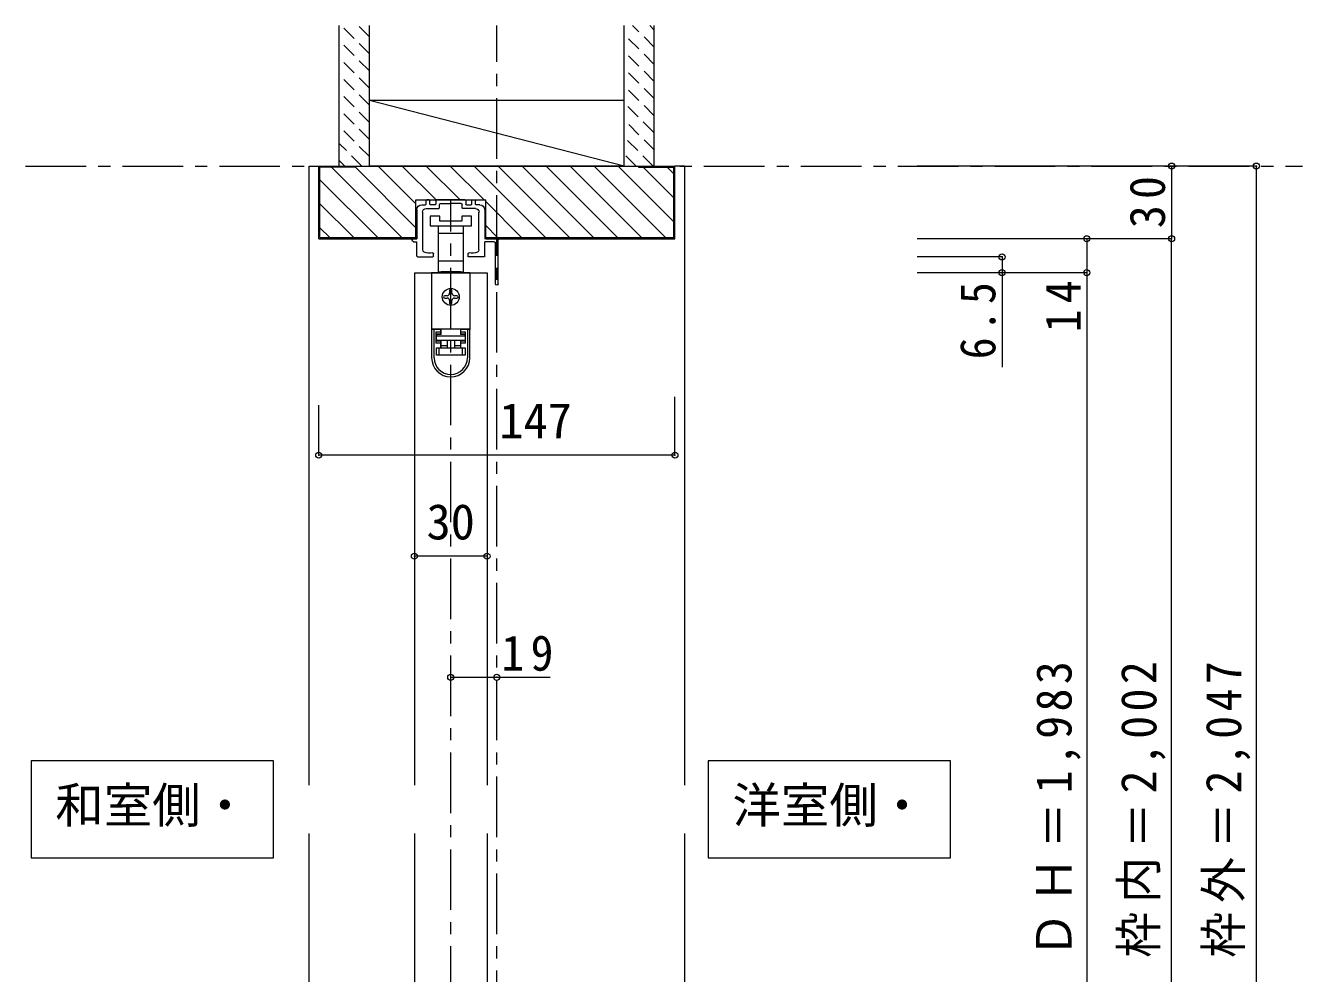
# Model space of a CAD drawing. Units: millimetres at full size, sheet at 1:5; details may follow other scales. Extents: x -973 to 977, y -701 to 696.
# Drawn here: x -595 to -68, y -394 to -2 of the extents above; entities that cross this region are included whole.
import ezdxf
from ezdxf.enums import TextEntityAlignment as Align

# ---------------------------------------------------------------- set-up
doc = ezdxf.new("R2010")
doc.units = ezdxf.units.MM
doc.header["$LTSCALE"] = 5
doc.header["$PDMODE"] = 32
doc.header["$PDSIZE"] = 2.5
doc.linetypes.add('CHAIN1', pattern=[8, 5, -1, 1, -1])
doc.linetypes.add('DASHED1', pattern=[1.8, 1.2, -0.6])
for name, color, linetype, lineweight in [('0-1_通り芯', 4, 'CHAIN1', 9), ('0-2_柱', 7, 'Continuous', 9), ('0-3_仕上げ', 2, 'Continuous', 9), ('0-4_枠', 3, 'Continuous', 9), ('0-6_扉', 6, 'Continuous', 9), ('0-7_金物', 7, 'Continuous', 9), ('0-A_文字', 7, 'Continuous', 9), ('0-B_寸法', 7, 'Continuous', 9), ('0-C_ハッチ', 4, 'DASHED1', 9)]:
    doc.layers.add(name, color=color, linetype=linetype, lineweight=lineweight)
doc.styles.add('ＭＳ ゴシック', font='')
doc.styles.get('ＭＳ ゴシック').set_extended_font_data('MS Gothic')

# ---------------------------------------------------------------- blocks, each defined once
blk = doc.blocks.new('下荷重(戸車)')
at = {"layer": '0-7_金物'}
for p, q in [((8.5, 37.107), (4.5, 37.107)), ((5.25, 30.107), (5.25, 33.107)), ((-5.25, 30.107), (0, 30.107)), ((0, 30.107), (5.25, 30.107)), ((5.25, 18.507), (5.25, 30.107)), ((0, 18.507), (-5.25, 18.507)), ((-5.25, 18.507), (-5.25, 14.107)), ((5.25, 18.507), (0, 18.507)), ((5.25, 14.107), (5.25, 18.507)), ((7.9, 13.807), (-7.9, 13.807)), ((-7.9, 13.807), (-7.9, -9.493)), ((-5.25, 14.107), (-4, 14.107)), ((-4, 14.107), (-4, 13.807)), ((4, 14.107), (-4, 14.107)), ((4, 14.107), (5.25, 14.107)), ((4, 13.807), (4, 14.107)), ((7.9, 13.807), (7.9, -9.493)), ((-0.5, 6.307), (-0.5, 5.307)), ((0.5, 5.307), (0.5, 6.307)), ((-1.5, 4.307), (-2.5, 4.307)), ((-2.5, 3.307), (-1.5, 3.307)), ((-0.5, 2.307), (-0.5, 1.307)), ((0.5, 1.307), (0.5, 2.307)), ((2.5, 4.307), (1.5, 4.307)), ((1.5, 3.307), (2.5, 3.307)), ((7.9, -9.493), (-7.9, -9.493)), ((-7.9, -9.493), (-7.9, -9.593)), ((-6.9, -9.593), (-7.9, -9.593)), ((-7.9, -9.593), (-7.9, -21.293)), ((-4.2, -9.593), (-6.9, -9.593)), ((-6.9, -21.293), (-6.9, -9.593)), ((-4.9, -9.593), (-4.9, -9.493)), ((-4.2, -9.593), (-4.2, -10.593)), ((-4, -11.693), (-4, -9.493)), ((4, -9.493), (4, -11.693)), ((6.9, -9.593), (4.2, -9.593)), ((4.2, -10.593), (4.2, -9.593)), ((4.9, -9.493), (4.9, -9.593)), ((6.9, -9.593), (6.9, -21.293)), ((7.9, -9.593), (6.9, -9.593)), ((7.9, -9.493), (7.9, -9.593)), ((7.9, -21.293), (7.9, -9.593)), ((-6.1, -10.593), (-6.1, -15.293)), ((-6.1, -10.593), (-4.2, -10.593)), ((-6.1, -14.293), (-4.2, -14.293)), ((-4.2, -15.293), (-6.1, -15.293)), ((-5.9, -11.693), (-5.9, -12.193)), ((-4, -11.693), (-5.9, -11.693)), ((-5.9, -12.193), (5.9, -12.193)), ((-5.9, -14.193), (-5.9, -12.193)), ((5.9, -14.193), (-5.9, -14.193)), ((-4.2, -14.293), (-4.2, -15.293)), ((-4.2, -15.293), (-4.2, -17.193)), ((-4, -16.193), (-4, -14.193)), ((-1.5, -14.193), (-1.5, -17.193)), ((1.5, -14.193), (1.5, -17.193)), ((5.9, -11.693), (4, -11.693)), ((4.2, -11.593), (4.2, -10.593)), ((4.2, -10.593), (6.1, -10.593)), ((6.1, -11.593), (4.2, -11.593)), ((6.1, -15.293), (4.2, -15.293)), ((4.2, -17.193), (4.2, -15.293)), ((5.9, -12.193), (5.9, -11.693)), ((5.9, -12.193), (5.9, -14.193)), ((6.1, -15.293), (6.1, -10.593)), ((-5.9, -17.193), (-4.9, -17.193)), ((-4.9, -17.193), (4.9, -17.193)), ((-4.9, -17.193), (-4.9, -20.193)), ((4.9, -20.193), (-4.9, -20.193)), ((1.5, -16.193), (4, -16.193)), ((4.9, -17.193), (5.9, -17.193)), ((5.9, -17.193), (5.9, -20.193))]:
    blk.add_line(p, q, dxfattribs=at)
for points in [[(-8.5, 33.107), (0, 33.107), (8.5, 33.107), (8.5, 37.107)], [(4.5, 37.107), (4.5, 35.107), (-4.5, 35.107), (-4.5, 37.107), (-8.5, 37.107), (-8.5, 33.107)], [(-5.25, 33.107), (-5.25, 30.107), (-5.25, 18.507)], [(-4.2, -10.593), (-4.2, -11.593), (-6.1, -11.593)], [(4, -14.193), (4, -16.193), (4, -17.193)], [(4.2, -15.293), (4.2, -14.293), (6.1, -14.293)], [(-4.9, -20.193), (-5.9, -20.193), (-5.9, -17.193)], [(-4, -17.193), (-4, -16.193), (-1.5, -16.193)], [(5.9, -20.193), (4.9, -20.193), (4.9, -17.193)]]:
    blk.add_lwpolyline(points, dxfattribs=at)
blk.add_circle((0, 3.807), 3.5, dxfattribs=at)
for centre, radius, start, end in [((-1.5, 5.307), 1, 270, 0), ((0, 6.307), 0.5, 90, 180), ((0, 6.307), 0.5, 0, 90), ((1.5, 5.307), 1, 180, 270), ((-2.5, 3.807), 0.5, 90, 180), ((-2.5, 3.807), 0.5, 180, 270), ((-1.5, 2.307), 1, 0, 90), ((0, 1.307), 0.5, 180, 270), ((0, 1.307), 0.5, 270, 0), ((1.5, 2.307), 1, 90, 180), ((2.5, 3.807), 0.5, 0, 90), ((2.5, 3.807), 0.5, 270, 0), ((0, -21.293), 7.9, 180, 0), ((0, -21.293), 6.9, 180, 0)]:
    blk.add_arc(centre, radius, start, end, dxfattribs=at)
blk = doc.blocks.new('03')
at = {"layer": '0-B_寸法'}
for p, q in [((-13.079, 5.476), (-13.079, -6.524)), ((-11.079, 7.476), (-9.529, 7.476)), ((-9.229, 7.776), (-9.229, 9.176)), ((-9.229, 5.976), (-4.029, 5.976)), ((-8.029, 9.476), (-8.929, 9.476)), ((-7.729, 7.776), (-7.729, 9.176)), ((-5.529, 7.476), (-7.429, 7.476)), ((-5.229, 9.176), (-5.229, 7.776)), ((-4.929, 9.476), (6.771, 9.476)), ((-3.729, 6.276), (-3.729, 7.676)), ((-3.429, 7.976), (0.621, 7.976)), ((0.921, 8.276), (0.621, 7.976)), ((0.921, 8.276), (1.221, 7.976)), ((5.271, 7.976), (1.221, 7.976)), ((5.571, 6.276), (5.571, 7.676)), ((11.071, 5.976), (5.871, 5.976)), ((7.071, 9.176), (7.071, 7.776)), ((7.371, 7.476), (9.271, 7.476)), ((9.571, 7.776), (9.571, 9.176)), ((9.871, 9.476), (10.771, 9.476)), ((11.071, 7.776), (11.071, 9.176)), ((12.921, 7.476), (11.371, 7.476)), ((14.921, 5.476), (14.921, -6.524)), ((-10.679, -11.096), (-10.679, 4.476)), ((12.521, -11.096), (12.521, 4.476)), ((-18.679, -25.124), (-18.679, -7.024)), ((-18.179, -6.524), (-13.079, -6.524)), ((-17.479, -25.124), (-17.479, -8.224)), ((-16.979, -7.724), (-13.079, -7.724)), ((-13.079, -13.724), (-13.079, -7.724)), ((16.321, -6.524), (14.921, -6.524)), ((16.321, -7.724), (14.921, -7.724)), ((14.921, -13.724), (14.921, -7.724)), ((-12.779, -14.024), (-6.529, -14.024)), ((-6.229, -13.724), (-6.229, -12.649)), ((8.071, -13.724), (8.071, -12.649)), ((14.621, -14.024), (8.371, -14.024))]:
    blk.add_line(p, q, dxfattribs=at)
for centre, radius, start, end in [((-11.079, 5.476), 2, 90, 180), ((-9.229, 4.476), 1.5, 90, 180), ((-9.529, 7.776), 0.3, 270, 0), ((-8.929, 9.176), 0.3, 90, 180), ((-8.029, 9.176), 0.3, 0, 90), ((-7.429, 7.776), 0.3, 180, 270), ((-5.529, 7.776), 0.3, 270, 0), ((-4.929, 9.176), 0.3, 90, 180), ((-4.029, 6.276), 0.3, 270, 0), ((-3.429, 7.676), 0.3, 90, 180), ((5.271, 7.676), 0.3, 0, 90), ((5.871, 6.276), 0.3, 180, 270), ((6.771, 9.176), 0.3, 0, 90), ((7.371, 7.776), 0.3, 180, 270), ((9.271, 7.776), 0.3, 270, 0), ((9.871, 9.176), 0.3, 90, 180), ((10.771, 9.176), 0.3, 0, 90), ((11.371, 7.776), 0.3, 180, 270), ((11.071, 4.476), 1.5, 0, 90), ((12.921, 5.476), 2, 0, 90), ((-18.179, -7.024), 0.5, 90, 180), ((-16.979, -8.224), 0.5, 90, 180), ((16.321, -7.124), 0.6, 0, 90), ((16.321, -7.124), 0.6, 270, 0), ((-12.779, -13.724), 0.3, 180, 270), ((-9.679, -11.096), 1, 180, 243.25632), ((-7.879, -7.524), 5, 243.25632, 284.75682), ((-6.529, -12.649), 0.3, 0, 104.75682), ((-6.529, -13.724), 0.3, 270, 0), ((8.371, -12.649), 0.3, 75.24318, 180), ((8.371, -13.724), 0.3, 180, 270), ((9.721, -7.524), 5, 255.24318, 296.74368), ((11.521, -11.096), 1, 296.74368, 0), ((14.621, -13.724), 0.3, 270, 0), ((-18.079, -25.124), 0.6, 180, 0)]:
    blk.add_arc(centre, radius, start, end, dxfattribs=at)

msp = doc.modelspace()

# ---------------------------------------------------------------- linework, layer by layer
at = {"layer": '0-1_通り芯'}
for p, q in [((-400.847, -577.5), (-400.847, -2.5)), ((-595.347, -60.5), (-68.347, -60.5)), ((-419.847, -567.5), (-419.847, -74.5))]:
    msp.add_line(p, q, dxfattribs=at)
at = {"layer": '0-2_柱'}
msp.add_line((-348.347, -60.5), (-453.347, -33.5), dxfattribs=at)
at = {"layer": '0-2_柱', "color": 3}
for p, q in [((-348.347, -33.5), (-453.347, -33.5)), ((-348.347, -60.5), (-453.347, -60.5))]:
    msp.add_line(p, q, dxfattribs=at)
at = {"layer": '0-3_仕上げ'}
for p, q in [((-465.847, -60.5), (-465.847, -2.5)), ((-453.347, -60.5), (-453.347, -2.5)), ((-348.347, -60.5), (-348.347, -2.5)), ((-335.847, -60.5), (-335.847, -2.5))]:
    msp.add_line(p, q, dxfattribs=at)
at = {"layer": '0-4_枠', "color": 4}
for p, q in [((-478.347, -60.5), (-474.347, -60.5)), ((-478.347, -316), (-478.347, -60.5)), ((-323.347, -60.5), (-327.347, -60.5)), ((-323.347, -60.5), (-323.347, -316)), ((-478.347, -555.5), (-478.347, -336)), ((-323.347, -336), (-323.347, -555.5))]:
    msp.add_line(p, q, dxfattribs=at)
at = {"layer": '0-4_枠'}
for p, q in [((-474.347, -90.5), (-474.347, -60.5)), ((-474.347, -60.5), (-327.347, -60.5)), ((-473.847, -90), (-473.847, -61)), ((-459.347, -61), (-473.847, -61)), ((-459.347, -61), (-459.347, -60.5)), ((-342.347, -60.5), (-342.347, -61)), ((-342.347, -61), (-327.847, -61)), ((-327.847, -90), (-327.847, -61)), ((-327.347, -90.5), (-327.347, -60.5)), ((-434.247, -74.5), (-405.447, -74.5)), ((-434.247, -90.5), (-434.247, -74.5)), ((-405.447, -90.5), (-405.447, -74.5)), ((-474.347, -90.5), (-434.247, -90.5)), ((-473.847, -90), (-434.247, -90)), ((-405.447, -90), (-327.847, -90)), ((-405.447, -90.5), (-327.347, -90.5))]:
    msp.add_line(p, q, dxfattribs=at)
at = {"layer": '0-6_扉'}
for p, q in [((-434.847, -104.5), (-404.847, -104.5)), ((-434.847, -104.5), (-434.847, -316)), ((-404.847, -104.5), (-404.847, -316)), ((-434.847, -336), (-434.847, -547.5)), ((-404.847, -336), (-404.847, -547.5))]:
    msp.add_line(p, q, dxfattribs=at)
at = {"layer": '0-A_文字'}
for p, q in [((-493.053, -306), (-593.053, -306)), ((-593.053, -306), (-593.053, -346)), ((-213.597, -306), (-313.597, -306)), ((-313.597, -306), (-313.597, -346))]:
    msp.add_line(p, q, dxfattribs=at)
for points in [[(-593.053, -346), (-493.053, -346), (-493.053, -306)], [(-313.597, -346), (-213.597, -346), (-213.597, -306)]]:
    msp.add_lwpolyline(points, dxfattribs=at)
at = {"layer": '0-B_寸法', "color": 4}
for p, q in [((-87.347, -60.5), (-227.347, -60.5)), ((-122.347, -60.5), (-122.347, -90.5)), ((-87.347, -567.5), (-87.347, -60.5)), ((-122.347, -90.5), (-227.347, -90.5)), ((-157.347, -90.5), (-157.347, -104.5)), ((-122.347, -567.5), (-122.347, -90.5)), ((-192.347, -98), (-227.347, -98)), ((-192.347, -98), (-192.347, -143.547)), ((-157.347, -104.5), (-227.347, -104.5)), ((-157.347, -104.5), (-157.347, -547.5)), ((-327.347, -179.804), (-327.347, -155.746)), ((-474.347, -179.804), (-474.347, -159.246)), ((-327.347, -179.804), (-474.347, -179.804)), ((-404.847, -221.5), (-434.847, -221.5)), ((-419.847, -271.5), (-378.847, -271.5))]:
    msp.add_line(p, q, dxfattribs=at)
at = {"layer": '0-B_寸法'}
for p in [(-122.347, -60.5), (-87.347, -60.5), (-157.347, -90.5), (-122.347, -90.5), (-192.347, -98), (-192.347, -104.5), (-157.347, -104.5), (-474.347, -179.804), (-327.347, -179.804), (-434.847, -221.5), (-404.847, -221.5), (-419.847, -271.5), (-400.847, -271.5)]:
    msp.add_point(p, dxfattribs=at)
at = {"layer": '0-C_ハッチ'}
for p, q in [((-453.347, -14.174), (-465.021, -2.5)), ((-453.347, -7.103), (-457.95, -2.5)), ((-335.847, -11.466), (-344.813, -2.5)), ((-335.847, -4.395), (-337.742, -2.5)), ((-453.347, -21.246), (-465.847, -8.746)), ((-335.847, -18.537), (-348.347, -6.037)), ((-335.847, -25.608), (-348.347, -13.108)), ((-453.347, -28.317), (-465.847, -15.817)), ((-335.847, -32.679), (-348.347, -20.179)), ((-453.347, -35.388), (-465.847, -22.888)), ((-453.347, -42.459), (-465.847, -29.959)), ((-335.847, -39.751), (-348.347, -27.251)), ((-336.169, -46.5), (-348.347, -34.322)), ((-453.347, -49.53), (-465.847, -37.03)), ((-335.819, -53.921), (-348.347, -41.393)), ((-453.347, -56.601), (-465.847, -44.101)), ((-456.519, -60.5), (-465.847, -51.172)), ((-336.311, -60.5), (-348.347, -48.464)), ((-343.382, -60.5), (-348.347, -55.535)), ((-463.59, -60.5), (-465.847, -58.243))]:
    msp.add_line(p, q, dxfattribs=at)
at = {"layer": '0-C_ハッチ', "linetype": 'Continuous'}
for p, q in [((-469.113, -61), (-440.113, -90)), ((-434.247, -85.967), (-459.347, -60.867)), ((-434.247, -76.067), (-449.814, -60.5)), ((-425.915, -74.5), (-439.915, -60.5)), ((-416.015, -74.5), (-430.015, -60.5)), ((-406.116, -74.5), (-420.116, -60.5)), ((-380.716, -90), (-410.216, -60.5)), ((-370.817, -90), (-400.317, -60.5)), ((-390.417, -60.5), (-360.917, -90)), ((-351.018, -90), (-380.518, -60.5)), ((-341.118, -90), (-370.618, -60.5)), ((-331.219, -90), (-360.719, -60.5)), ((-327.847, -83.472), (-350.819, -60.5)), ((-327.847, -73.573), (-340.42, -61)), ((-327.847, -63.673), (-330.52, -61)), ((-450.013, -90), (-473.847, -66.166)), ((-459.912, -90), (-473.847, -76.065)), ((-390.616, -90), (-405.447, -75.169)), ((-469.812, -90), (-473.847, -85.965)), ((-400.515, -90), (-405.447, -85.068))]:
    msp.add_line(p, q, dxfattribs=at)

# ---------------------------------------------------------------- block references
at = {"layer": '0-7_金物', "xscale": -1}
msp.add_blockref('03', (-418.926, -83.976), dxfattribs=at)
at = {"layer": '0-7_金物'}
msp.add_blockref('下荷重(戸車)', (-419.847, -118.307), dxfattribs=at)

# ---------------------------------------------------------------- texts
at = {"layer": '0-A_文字', "style": 'ＭＳ ゴシック'}
for s, p in [('和室側・', (-583.053, -336)), ('洋室側・', (-303.597, -336))]:
    msp.add_text(s, height=14.66, dxfattribs=at).set_placement(p, align=Align.BOTTOM_LEFT)
at = {"layer": '0-B_寸法', "style": 'ＭＳ ゴシック'}
for s, p in [('147', (-399.8, -177.304)), ('30', (-429.847, -219))]:
    msp.add_text(s, height=14.66, dxfattribs=at).set_placement(p, align=Align.BOTTOM_LEFT)
at = {"layer": '0-B_寸法', "char_height": 14.66, "attachment_point": 7, "rotation": 90, "style": 'ＭＳ ゴシック'}
for s, insert in [('\\T1.27;\\W0.95;30', (-124.847, -86.125)), ('\\T1.27;\\W0.9;6.5', (-194.847, -140.223)), ('\\T1.27;\\W0.95;14', (-159.847, -129.174)), ('\\T1.19;\\W0.95;ＤＨ＝1,983', (-159.847, -387.25)), ('\\T1.19;\\W0.95;枠内＝2,002', (-124.847, -387.25)), ('\\T1.19;\\W0.95;枠外＝2,047', (-89.847, -387.25))]:
    msp.add_mtext(s, dxfattribs=dict(at, insert=insert))
at = {"layer": '0-B_寸法', "insert": (-398.972, -269), "char_height": 14.66, "attachment_point": 7, "style": 'ＭＳ ゴシック'}
msp.add_mtext('\\T1.27;\\W0.95;19', dxfattribs=at)

doc.saveas('drawing.dxf')
